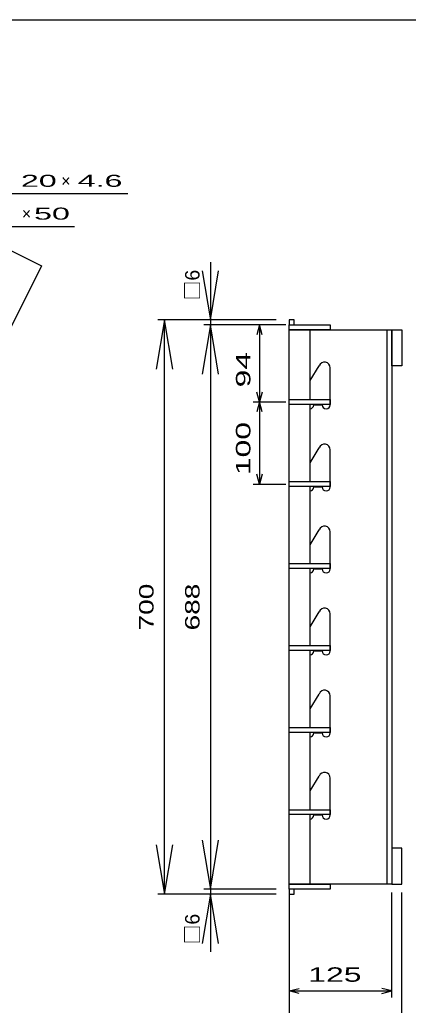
# Model space of a CAD drawing. Units: millimetres at full size, sheet at 1:8. Extents: x -1456 to 1389, y -1026 to 839.
# Drawn here: x -453 to 20, y -363 to 839 of the extents above; entities that cross this region are included whole.
import ezdxf
from ezdxf.enums import TextEntityAlignment as Align

# ---------------------------------------------------------------- set-up
doc = ezdxf.new("R2010")
doc.units = ezdxf.units.MM
doc.header["$LTSCALE"] = 8
for name, color, linetype, lineweight in [('CADPAC_LAYER_0000', 150, 'Continuous', 25), ('CADPAC_LAYER_0016', 3, 'Continuous', 25), ('CADPAC_LAYER_0017', 3, 'Continuous', 25), ('CADPAC_LAYER_0022', 4, 'Continuous', 25)]:
    doc.layers.add(name, color=color, linetype=linetype, lineweight=lineweight)
doc.styles.add('ベクトル', font='')
doc.styles.get('ベクトル').set_extended_font_data('ベクトル')

# ---------------------------------------------------------------- blocks, each defined once
blk = doc.blocks.new('open_arrow')
at = {"color": 0, "linetype": 'Continuous', "lineweight": -2}
blk.add_lwpolyline([(7.5, 1.25), (0, 0), (7.5, -1.25)], dxfattribs=at)

msp = doc.modelspace()

# ---------------------------------------------------------------- linework, layer by layer
at = {"layer": 'CADPAC_LAYER_0000'}
msp.add_line((-1379.2, 838.8), (1388.8, 838.8), dxfattribs=at)
at = {"layer": 'CADPAC_LAYER_0016'}
for p, q in [((-125.3, 466.8), (-75.3, 466.8)), ((-125.3, 460.8), (-125.3, 466.8)), ((-75.3, 460.8), (-125.3, 460.8)), ((-125.3, 460.8), (-0.3, 460.8)), ((-125.3, -215.2), (-125.3, 460.8)), ((-100.3, 460.8), (-100.3, 375.8)), ((-75.3, 466.8), (-75.3, 460.8)), ((-6.3, 460.8), (-6.3, -215.2)), ((-0.3, 460.8), (-0.3, -215.2)), ((-0.3, 460.8), (11.7, 460.8)), ((-0.3, 416.8), (-0.3, 460.8)), ((11.7, 460.8), (11.7, 416.8)), ((-99.8, 398.8), (-88.8, 416.8)), ((-75.222, 369.406), (-75.222, 414.406)), ((11.7, 416.8), (-0.3, 416.8)), ((-125.3, 375.8), (-75.3, 375.8)), ((-125.3, 369.8), (-125.3, 375.8)), ((-75.3, 375.8), (-75.3, 369.8)), ((-75.3, 369.8), (-125.3, 369.8)), ((-100.3, 369.8), (-100.3, 275.8)), ((-95.222, 369.406), (-85.222, 369.406)), ((-99.8, 298.8), (-88.8, 316.8)), ((-75.222, 269.406), (-75.222, 314.406)), ((-125.3, 275.8), (-75.3, 275.8)), ((-125.3, 269.8), (-125.3, 275.8)), ((-75.3, 269.8), (-125.3, 269.8)), ((-100.3, 269.8), (-100.3, 175.8)), ((-95.222, 269.406), (-85.222, 269.406)), ((-75.3, 275.8), (-75.3, 269.8)), ((-99.8, 198.8), (-88.8, 216.8)), ((-75.222, 169.406), (-75.222, 214.406)), ((-125.3, 175.8), (-75.3, 175.8)), ((-125.3, 169.8), (-125.3, 175.8)), ((-75.3, 169.8), (-125.3, 169.8)), ((-100.3, 169.8), (-100.3, 75.8)), ((-95.222, 169.406), (-85.222, 169.406)), ((-75.3, 175.8), (-75.3, 169.8)), ((-99.8, 98.8), (-88.8, 116.8)), ((-75.222, 69.406), (-75.222, 114.406)), ((-125.3, 75.8), (-75.3, 75.8)), ((-125.3, 69.8), (-125.3, 75.8)), ((-75.3, 75.8), (-75.3, 69.8)), ((-75.3, 69.8), (-125.3, 69.8)), ((-100.3, 69.8), (-100.3, -24.2)), ((-95.222, 69.406), (-85.222, 69.406)), ((-99.8, -1.2), (-88.8, 16.8)), ((-75.222, -30.594), (-75.222, 14.406)), ((-125.3, -24.2), (-75.3, -24.2)), ((-125.3, -30.2), (-125.3, -24.2)), ((-75.3, -30.2), (-125.3, -30.2)), ((-100.3, -30.2), (-100.3, -124.2)), ((-95.222, -30.594), (-85.222, -30.594)), ((-75.3, -24.2), (-75.3, -30.2)), ((-99.8, -101.2), (-88.8, -83.2)), ((-75.222, -130.594), (-75.222, -85.594)), ((-125.3, -124.2), (-75.3, -124.2)), ((-125.3, -130.2), (-125.3, -124.2)), ((-75.3, -130.2), (-125.3, -130.2)), ((-100.3, -130.2), (-100.3, -215.2)), ((-95.222, -130.594), (-85.222, -130.594)), ((-75.3, -124.2), (-75.3, -130.2)), ((11.7, -171.2), (-0.3, -171.2)), ((-0.3, -171.2), (-0.3, -215.2)), ((11.7, -215.2), (11.7, -171.2)), ((-125.3, -215.2), (-75.3, -215.2)), ((-125.3, -221.2), (-125.3, -215.2)), ((-0.3, -215.2), (-125.3, -215.2)), ((-75.3, -215.2), (-75.3, -221.2)), ((-0.3, -215.2), (11.7, -215.2)), ((-75.3, -221.2), (-125.3, -221.2))]:
    msp.add_line(p, q, dxfattribs=at)
for centre, radius, start, end in [((-82.222, 414.406), 7, 0, 160), ((-100.222, 369.406), 5, 270, 0), ((-80.222, 369.406), 5, 180, 0), ((-82.222, 314.406), 7, 0, 160), ((-100.222, 269.406), 5, 270, 0), ((-80.222, 269.406), 5, 180, 0), ((-82.222, 214.406), 7, 0, 160), ((-100.222, 169.406), 5, 270, 0), ((-80.222, 169.406), 5, 180, 0), ((-82.222, 114.406), 7, 0, 160), ((-100.222, 69.406), 5, 270, 0), ((-80.222, 69.406), 5, 180, 0), ((-82.222, 14.406), 7, 0, 160), ((-100.222, -30.594), 5, 270, 0), ((-80.222, -30.594), 5, 180, 0), ((-82.222, -85.594), 7, 0, 160), ((-100.222, -130.594), 5, 270, 0), ((-80.222, -130.594), 5, 180, 0)]:
    msp.add_arc(centre, radius, start, end, dxfattribs=at)
at = {"layer": 'CADPAC_LAYER_0017'}
for p, q in [((-125.3, 472.8), (-125.3, 466.8)), ((-119.3, 472.8), (-125.3, 472.8)), ((-119.3, 466.8), (-119.3, 472.8)), ((-125.3, 466.8), (-119.3, 466.8)), ((-125.3, -221.2), (-125.3, -227.2)), ((-119.3, -221.2), (-125.3, -221.2)), ((-125.3, -227.2), (-119.3, -227.2)), ((-119.3, -227.2), (-119.3, -221.2))]:
    msp.add_line(p, q, dxfattribs=at)
at = {"layer": 'CADPAC_LAYER_0022'}
for p, q in [((-558.8, 626.8), (-321.712, 626.8)), ((-522.8, 586.8), (-386.8, 586.8)), ((-522.8, 586.8), (-426.8, 538.8)), ((-221.13, 543.2), (-221.13, 466.8)), ((-426.8, 538.8), (-485.3, 421.8)), ((-157.3, 472.8), (-285.13, 472.8)), ((-277.13, -227.2), (-277.13, 472.8)), ((-141.3, 472.8), (-229.13, 472.8)), ((-145.3, 466.8), (-229.13, 466.8)), ((-145.3, 466.8), (-229.13, 466.8)), ((-221.13, 466.8), (-221.13, -221.2)), ((-129.3, 466.8), (-169.3, 466.8)), ((-161.3, 466.8), (-164.5, 454.8)), ((-158.1, 454.8), (-161.3, 466.8)), ((-161.3, 466.8), (-161.3, 372.8)), ((-161.3, 372.8), (-164.5, 384.8)), ((-158.1, 384.8), (-161.3, 372.8)), ((-169.3, 372.8), (-129.3, 372.8)), ((-161.3, 372.8), (-164.5, 360.8)), ((-158.1, 360.8), (-161.3, 372.8)), ((-161.3, 372.8), (-161.3, 272.8)), ((-161.3, 272.8), (-164.5, 284.8)), ((-158.1, 284.8), (-161.3, 272.8)), ((-169.3, 272.8), (-129.3, 272.8)), ((-157.3, -227.2), (-285.13, -227.2)), ((-141.3, -221.2), (-229.13, -221.2)), ((-141.3, -221.2), (-229.13, -221.2)), ((-141.3, -227.2), (-229.13, -227.2)), ((-221.13, -221.2), (-221.13, -297.6)), ((-125.3, -225.2), (-125.3, -353.2)), ((-125.3, -225.2), (-125.3, -409.2)), ((-0.3, -353.2), (-0.3, -225.2)), ((11.7, -409.2), (11.7, -225.2)), ((-125.3, -345.2), (-113.3, -342)), ((-113.3, -348.4), (-125.3, -345.2)), ((-125.3, -345.2), (-0.3, -345.2)), ((-0.3, -345.2), (-12.3, -342)), ((-12.3, -348.4), (-0.3, -345.2))]:
    msp.add_line(p, q, dxfattribs=at)

# ---------------------------------------------------------------- block references
at = {"layer": 'CADPAC_LAYER_0022', "xscale": 8, "yscale": 8}
for p, rotation in [((-221.13, 472.8), 90), ((-277.13, 472.8), 270), ((-221.13, 466.8), 270), ((-277.13, -227.2), 90), ((-221.13, -221.2), 90), ((-221.13, -227.2), 270)]:
    msp.add_blockref('open_arrow', p, dxfattribs=dict(at, rotation=rotation))

# ---------------------------------------------------------------- texts
at = {"layer": 'CADPAC_LAYER_0022', "color": 2, "style": 'ベクトル'}
for s, height, width, p in [(' 20 ', 14.66, 2, (-462.8, 642.4)), ('4.6', 14.66, 2, (-382.8, 642.4)), (' 50 ', 14.66, 2, (-446.8, 602.4)), (' 125 ', 17.6, 1.65, (-112.8, -325.2))]:
    msp.add_text(s, height=height, dxfattribs=dict(at, width=width)).set_placement(p, align=Align.MIDDLE_LEFT)
for p in [(-402.8, 642.4), (-450.8, 602.4)]:
    msp.add_text('×', height=14.66, dxfattribs=at).set_placement(p, align=Align.MIDDLE_LEFT)
at = {"layer": 'CADPAC_LAYER_0022', "style": 'ベクトル'}
msp.add_text('□6', height=17.6, rotation=90, dxfattribs=at).set_placement((-229.13, 496.8), align=Align.BOTTOM_LEFT)
at = {"layer": 'CADPAC_LAYER_0022', "color": 2, "style": 'ベクトル', "width": 1.65}
for s, p in [(' 94 ', (-181.3, 379.8)), (' 100 ', (-181.3, 272.8))]:
    msp.add_text(s, height=17.6, rotation=90, dxfattribs=at).set_placement(p, align=Align.MIDDLE_LEFT)
at = {"layer": 'CADPAC_LAYER_0022', "style": 'ベクトル', "width": 1.45}
for s, p in [('700', (-285.13, 122.8)), ('688', (-229.13, 122.8))]:
    msp.add_text(s, height=17.6, rotation=90, dxfattribs=at).set_placement(p, align=Align.BOTTOM_CENTER)
at = {"layer": 'CADPAC_LAYER_0022', "style": 'ベクトル'}
msp.add_text('□6', height=17.6, rotation=90, dxfattribs=at).set_placement((-229.13, -251.2), align=Align.BOTTOM_RIGHT)

doc.saveas('drawing.dxf')
